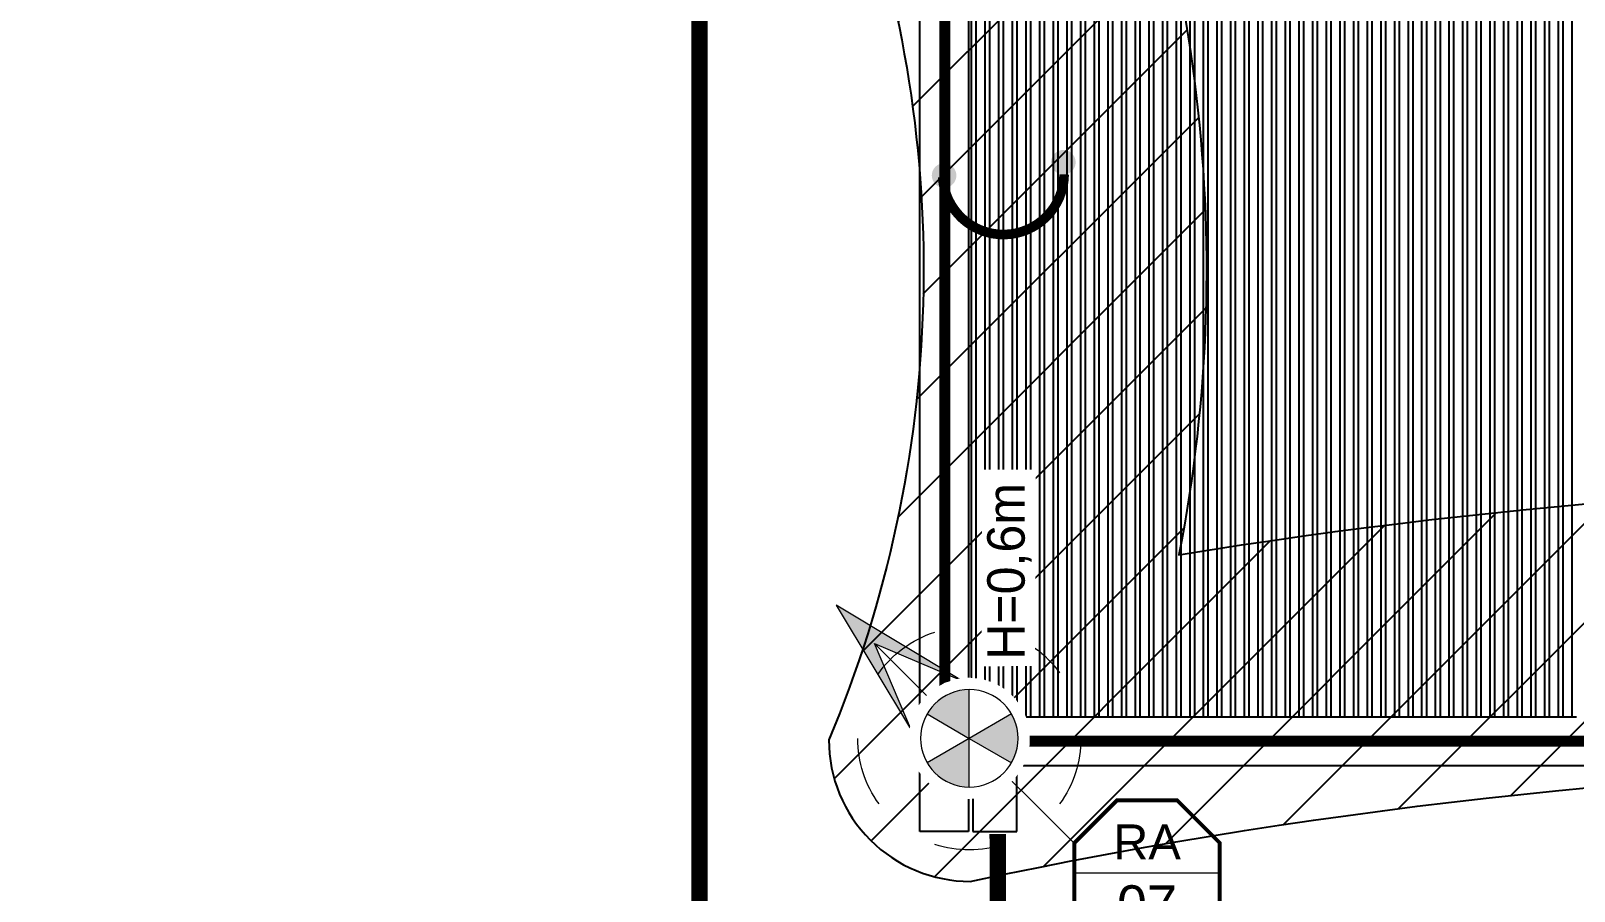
# Model space of a CAD drawing. Header units: millimetres. Extents: x -107267 to 109426, y -98906 to 83910.
# Drawn here: x -17440 to -10440, y -15652 to -11751 of the extents above; entities that cross this region are included whole.
import ezdxf
from ezdxf.enums import TextEntityAlignment as Align

# ---------------------------------------------------------------- set-up
doc = ezdxf.new("R2010")
doc.units = ezdxf.units.MM
for name, pattern in [('ACAD_ISO10W100', [18, 12, -3, 0, -3]), ('ACAD_ISO12W100', [21, 12, -3, 0, -3, 0, -3]), ('HIDDEN2', [0.1875, 0.125, -0.0625])]:
    doc.linetypes.add(name, pattern=pattern)
for name, color, linetype in [('00 - wipout', 1, 'Continuous'), ('00 - ZONA DE PROTEÇÃO', 4, 'Continuous'), ('Top (Plan) View-MISC', 7, 'Continuous')]:
    doc.layers.add(name, color=color, linetype=linetype)
for name, color, linetype, lineweight in [('000-M3G-MALHA NOVA', 5, 'ACAD_ISO10W100', 0), ('00_m3g_spda.capt_novo', 5, 'Continuous', 9), ('00_m3g_spda_ater_cabo50', 1, 'Continuous', 9), ('00_SPDA_captacao_novo', 5, 'Continuous', 9)]:
    doc.layers.add(name, color=color, linetype=linetype, lineweight=lineweight)
doc.styles.add('ARIAL', font='arial.ttf')

# ---------------------------------------------------------------- blocks, each defined once
blk = doc.blocks.new('M3G_P_PONTOS DESC')
blk.add_wipeout([(-1.552, 3.747), (-3.747, 1.552), (-3.747, -1.552), (-1.552, -3.747), (1.552, -3.747), (3.747, -1.552), (3.747, 1.552), (1.552, 3.747)])
blk.add_wipeout([(-3.747, 1.552), (-3.747, -1.552), (-1.552, -3.747), (1.552, -3.747), (3.747, -1.552), (3.747, 1.552), (1.552, 3.747), (-1.552, 3.747)])
blk.add_line((-3.747, 0), (3.747, 0))
at = {"const_width": 0.2}
blk.add_lwpolyline([(3.747, 1.552), (1.552, 3.747), (-1.552, 3.747), (-3.747, 1.552), (-3.747, -1.552), (-1.552, -3.747), (1.552, -3.747), (3.747, -1.552)], close=True, dxfattribs=at)
at = {"style": 'ARIAL'}
for tag, height, p in [('PREDIO', 2.3, (0, 0.704)), ('PONTO', 2, (0, -2.639))]:
    blk.add_attdef(tag, text='', height=height, dxfattribs=at).set_placement(p, align=Align.CENTER)
blk = doc.blocks.new('*U274')
at = {"lineweight": 9}
h = blk.add_hatch(color=256, dxfattribs=at)
h.dxf.hatch_style = 1
h.paths.add_polyline_path([(-4.834, -4.833), (-2.095, -0.287), (-3.443, -3.444), (-0.284, -2.101)])
for p, q in [((0, 0), (3.796, 3.792)), ((-3.443, -3.444), (-0.854, -0.856))]:
    blk.add_line(p, q, dxfattribs=at)
blk.add_lwpolyline([(-4.834, -4.833), (-2.095, -0.287), (-3.443, -3.444), (-0.284, -2.101)], close=True, dxfattribs=at)
for start, end in [(72, 108), (144, 180), (0, 36), (214.9534, 252), (288, 324)]:
    blk.add_arc((0, 0), 4.051, start, end, dxfattribs=at)
at = {"layer": '00_m3g_spda_ater_cabo50', "linetype": 'ACAD_ISO12W100', "ltscale": 75, "const_width": 0.375}
blk.add_lwpolyline([(0, 0), (-0.597, 0)], dxfattribs=at)
blk.add_attdef('METROS', text='', height=1.7).set_placement((-4.913, 3.845), align=Align.BOTTOM_LEFT)
at = {"color": 255, "lineweight": 0}
blk.add_wipeout([(0.24, -1.362), (0.692, -1.198), (1.059, -0.889), (1.3, -0.473), (1.383, 0), (1.3, 0.473), (1.059, 0.889), (0.692, 1.198), (0.24, 1.362), (-0.24, 1.362), (-0.692, 1.198), (-1.059, 0.889), (-1.3, 0.473), (-1.383, 0), (-1.3, -0.473), (-1.059, -0.889), (-0.692, -1.198), (-0.24, -1.362)], dxfattribs=at)
at = {"lineweight": 9}
blk.add_circle((0, 0), 1.208, dxfattribs=at)
blk = doc.blocks.new('M3G_P_CPTOR AEREO 600')
blk.add_attdef('ALTURA', text='', height=1.7).set_placement((0.739, -2.574), align=Align.TOP_LEFT)
at = {"color": 255, "lineweight": 0}
blk.add_wipeout([(-0.23, 2.19), (-0.68, 2.094), (-1.101, 1.907), (-1.473, 1.636), (-1.781, 1.294), (-2.012, 0.896), (-2.154, 0.458), (-2.202, 0), (-2.154, -0.458), (-2.012, -0.896), (-1.781, -1.294), (-1.473, -1.636), (-1.101, -1.907), (-0.68, -2.094), (-0.23, -2.19), (0.23, -2.19), (0.68, -2.094), (1.101, -1.907), (1.473, -1.636), (1.781, -1.294), (2.012, -0.896), (2.154, -0.458), (2.202, 0), (2.154, 0.458), (2.012, 0.896), (1.781, 1.294), (1.473, 1.636), (1.101, 1.907), (0.68, 2.094), (0.23, 2.19)], dxfattribs=at)
at = {"lineweight": 9}
h = blk.add_hatch(color=256, dxfattribs=at)
h.dxf.hatch_style = 1
h.paths.add_polyline_path([(0.884, 1.532, 0.267949), (-0.884, 1.532), (0, 0)])
h.paths.add_polyline_path([(-1.769, 0, 0.267949), (-0.884, -1.532), (0, 0)])
h.paths.add_polyline_path([(0.884, -1.532, 0.267949), (1.769, 0), (0, 0)])
for p, q in [((0, 0), (-0.884, 1.532)), ((0.884, 1.532), (0, 0)), ((-1.769, 0), (0, 0)), ((0, 0), (-0.884, -1.532)), ((0.884, -1.532), (0, 0)), ((0, 0), (1.769, 0))]:
    blk.add_line(p, q, dxfattribs=at)
blk.add_circle((0, 0), 1.769, dxfattribs=at)
blk = doc.blocks.new('*U334')
at = {"layer": 'Top (Plan) View-MISC', "color": 0, "linetype": 'ByBlock', "lineweight": -2}
for p, q in [((-13167.7, -14861.9), (-13167.7, -15381.9)), ((-12967.7, -15381.9), (-12967.7, -14861.9)), ((-13167.7, -15381.9), (-12967.7, -15381.9))]:
    blk.add_line(p, q, dxfattribs=at)
blk = doc.blocks.new('*U343')
at = {"layer": 'Top (Plan) View-MISC', "color": 0, "linetype": 'ByBlock', "lineweight": -2}
for p, q in [((-12967.7, -14861.9), (-12967.7, -15081.9)), ((-12967.7, -15081.9), (23207.9, -15081.9))]:
    blk.add_line(p, q, dxfattribs=at)
blk = doc.blocks.new('*U479')
at = {"layer": 'Top (Plan) View-MISC', "color": 0, "linetype": 'ByBlock', "lineweight": -2}
for p, q in [((-13407.5, -10342.2), (-13187.5, -10342.2)), ((-13407.5, -15381.9), (-13407.5, -10342.2)), ((-13187.5, -10342.2), (-13187.5, -15381.9)), ((-13187.5, -15381.9), (-13407.5, -15381.9))]:
    blk.add_line(p, q, dxfattribs=at)
blk = doc.blocks.new('*U481')
at = {"layer": 'Top (Plan) View-MISC', "color": 0, "linetype": 'ByBlock', "lineweight": -2}
for p, q in [((-13187.5, -14861.9), (-13174.5, -14861.9)), ((-13153.3, -14861.9), (-13112.6, -14861.9)), ((-13091.4, -14861.9), (-13050.7, -14861.9)), ((-13029.5, -14861.9), (-12988.8, -14861.9)), ((-12967.6, -14861.9), (-12926.9, -14861.9)), ((-12905.7, -14861.9), (-12865, -14861.9)), ((-12843.8, -14861.9), (-12803.1, -14861.9)), ((-12781.9, -14861.9), (-12741.2, -14861.9)), ((-12720, -14861.9), (-12679.3, -14861.9)), ((-12658.1, -14861.9), (-12617.4, -14861.9)), ((-12596.2, -14861.9), (-12555.5, -14861.9)), ((-12534.3, -14861.9), (-12493.6, -14861.9)), ((-12472.4, -14861.9), (-12431.7, -14861.9)), ((-12410.5, -14861.9), (-12369.8, -14861.9)), ((-12348.6, -14861.9), (-12307.9, -14861.9)), ((-12286.7, -14861.9), (-12246, -14861.9)), ((-12224.8, -14861.9), (-12184.1, -14861.9)), ((-12162.9, -14861.9), (-12122.2, -14861.9)), ((-12101, -14861.9), (-12060.3, -14861.9)), ((-12039.1, -14861.9), (-11998.4, -14861.9)), ((-11977.2, -14861.9), (-11936.5, -14861.9)), ((-11915.3, -14861.9), (-11874.6, -14861.9)), ((-11853.4, -14861.9), (-11812.7, -14861.9)), ((-11791.5, -14861.9), (-11750.8, -14861.9)), ((-11729.6, -14861.9), (-11688.9, -14861.9)), ((-11667.7, -14861.9), (-11627, -14861.9)), ((-11605.8, -14861.9), (-11565.1, -14861.9)), ((-11543.9, -14861.9), (-11503.2, -14861.9)), ((-11482, -14861.9), (-11441.3, -14861.9)), ((-11420.1, -14861.9), (-11379.4, -14861.9)), ((-11358.2, -14861.9), (-11317.5, -14861.9)), ((-11296.3, -14861.9), (-11255.6, -14861.9)), ((-11234.4, -14861.9), (-11193.8, -14861.9)), ((-11172.5, -14861.9), (-11131.9, -14861.9)), ((-11110.6, -14861.9), (-11070, -14861.9)), ((-11048.7, -14861.9), (-11008.1, -14861.9)), ((-10986.8, -14861.9), (-10946.2, -14861.9)), ((-10924.9, -14861.9), (-10884.3, -14861.9)), ((-10863, -14861.9), (-10822.4, -14861.9)), ((-10801.1, -14861.9), (-10760.5, -14861.9)), ((-10739.3, -14861.9), (-10698.6, -14861.9)), ((-10677.4, -14861.9), (-10636.7, -14861.9)), ((-10615.5, -14861.9), (-10574.8, -14861.9)), ((-10553.6, -14861.9), (-10512.9, -14861.9)), ((-10491.7, -14861.9), (-10451, -14861.9))]:
    blk.add_line(p, q, dxfattribs=at)
blk = doc.blocks.new('*U1031')
at = {"layer": 'Top (Plan) View-MISC', "color": 0, "linetype": 'ByBlock', "lineweight": -2}
for p, q in [((-10451, -7621.9), (-10451, -14861.9)), ((-10451, -14861.9), (-10429.8, -14861.9))]:
    blk.add_line(p, q, dxfattribs=at)
blk = doc.blocks.new('*U1032')
at = {"layer": 'Top (Plan) View-MISC', "color": 0, "linetype": 'ByBlock', "lineweight": -2}
for p, q in [((-10512.9, -7621.9), (-10512.9, -14861.9)), ((-10491.7, -7621.9), (-10491.7, -14861.9)), ((-10512.9, -14861.9), (-10491.7, -14861.9))]:
    blk.add_line(p, q, dxfattribs=at)
blk = doc.blocks.new('*U1033')
at = {"layer": 'Top (Plan) View-MISC', "color": 0, "linetype": 'ByBlock', "lineweight": -2}
for p, q in [((-10574.8, -7621.9), (-10574.8, -14861.9)), ((-10553.6, -7621.9), (-10553.6, -14861.9)), ((-10574.8, -14861.9), (-10553.6, -14861.9))]:
    blk.add_line(p, q, dxfattribs=at)
blk = doc.blocks.new('*U1034')
at = {"layer": 'Top (Plan) View-MISC', "color": 0, "linetype": 'ByBlock', "lineweight": -2}
for p, q in [((-10636.7, -7621.9), (-10636.7, -14861.9)), ((-10615.5, -7621.9), (-10615.5, -14861.9)), ((-10636.7, -14861.9), (-10615.5, -14861.9))]:
    blk.add_line(p, q, dxfattribs=at)
blk = doc.blocks.new('*U1035')
at = {"layer": 'Top (Plan) View-MISC', "color": 0, "linetype": 'ByBlock', "lineweight": -2}
for p, q in [((-10698.6, -7621.9), (-10698.6, -14861.9)), ((-10677.4, -7621.9), (-10677.4, -14861.9)), ((-10698.6, -14861.9), (-10677.4, -14861.9))]:
    blk.add_line(p, q, dxfattribs=at)
blk = doc.blocks.new('*U1036')
at = {"layer": 'Top (Plan) View-MISC', "color": 0, "linetype": 'ByBlock', "lineweight": -2}
for p, q in [((-10760.5, -7621.9), (-10760.5, -14861.9)), ((-10739.3, -7621.9), (-10739.3, -14861.9)), ((-10760.5, -14861.9), (-10739.3, -14861.9))]:
    blk.add_line(p, q, dxfattribs=at)
blk = doc.blocks.new('*U1037')
at = {"layer": 'Top (Plan) View-MISC', "color": 0, "linetype": 'ByBlock', "lineweight": -2}
for p, q in [((-10822.4, -7621.9), (-10822.4, -14861.9)), ((-10801.1, -7621.9), (-10801.1, -14861.9)), ((-10822.4, -14861.9), (-10801.1, -14861.9))]:
    blk.add_line(p, q, dxfattribs=at)
blk = doc.blocks.new('*U1038')
at = {"layer": 'Top (Plan) View-MISC', "color": 0, "linetype": 'ByBlock', "lineweight": -2}
for p, q in [((-10884.3, -7621.9), (-10884.3, -14861.9)), ((-10863, -7621.9), (-10863, -14861.9)), ((-10884.3, -14861.9), (-10863, -14861.9))]:
    blk.add_line(p, q, dxfattribs=at)
blk = doc.blocks.new('*U1039')
at = {"layer": 'Top (Plan) View-MISC', "color": 0, "linetype": 'ByBlock', "lineweight": -2}
for p, q in [((-10946.2, -7621.9), (-10946.2, -14861.9)), ((-10924.9, -7621.9), (-10924.9, -14861.9)), ((-10946.2, -14861.9), (-10924.9, -14861.9))]:
    blk.add_line(p, q, dxfattribs=at)
blk = doc.blocks.new('*U1040')
at = {"layer": 'Top (Plan) View-MISC', "color": 0, "linetype": 'ByBlock', "lineweight": -2}
for p, q in [((-11008.1, -7621.9), (-11008.1, -14861.9)), ((-10986.8, -7621.9), (-10986.8, -14861.9)), ((-11008.1, -14861.9), (-10986.8, -14861.9))]:
    blk.add_line(p, q, dxfattribs=at)
blk = doc.blocks.new('*U1041')
at = {"layer": 'Top (Plan) View-MISC', "color": 0, "linetype": 'ByBlock', "lineweight": -2}
for p, q in [((-11070, -7621.9), (-11070, -14861.9)), ((-11048.7, -7621.9), (-11048.7, -14861.9)), ((-11070, -14861.9), (-11048.7, -14861.9))]:
    blk.add_line(p, q, dxfattribs=at)
blk = doc.blocks.new('*U1042')
at = {"layer": 'Top (Plan) View-MISC', "color": 0, "linetype": 'ByBlock', "lineweight": -2}
for p, q in [((-11131.9, -7621.9), (-11131.9, -14861.9)), ((-11110.6, -7621.9), (-11110.6, -14861.9)), ((-11131.9, -14861.9), (-11110.6, -14861.9))]:
    blk.add_line(p, q, dxfattribs=at)
blk = doc.blocks.new('*U1043')
at = {"layer": 'Top (Plan) View-MISC', "color": 0, "linetype": 'ByBlock', "lineweight": -2}
for p, q in [((-11193.8, -7621.9), (-11193.8, -14861.9)), ((-11172.5, -7621.9), (-11172.5, -14861.9)), ((-11193.8, -14861.9), (-11172.5, -14861.9))]:
    blk.add_line(p, q, dxfattribs=at)
blk = doc.blocks.new('*U1044')
at = {"layer": 'Top (Plan) View-MISC', "color": 0, "linetype": 'ByBlock', "lineweight": -2}
for p, q in [((-11255.6, -7621.9), (-11255.6, -14861.9)), ((-11234.4, -7621.9), (-11234.4, -14861.9)), ((-11255.6, -14861.9), (-11234.4, -14861.9))]:
    blk.add_line(p, q, dxfattribs=at)
blk = doc.blocks.new('*U1045')
at = {"layer": 'Top (Plan) View-MISC', "color": 0, "linetype": 'ByBlock', "lineweight": -2}
for p, q in [((-11317.5, -7621.9), (-11317.5, -14861.9)), ((-11296.3, -7621.9), (-11296.3, -14861.9)), ((-11317.5, -14861.9), (-11296.3, -14861.9))]:
    blk.add_line(p, q, dxfattribs=at)
blk = doc.blocks.new('*U1046')
at = {"layer": 'Top (Plan) View-MISC', "color": 0, "linetype": 'ByBlock', "lineweight": -2}
for p, q in [((-11379.4, -7621.9), (-11379.4, -14861.9)), ((-11358.2, -7621.9), (-11358.2, -14861.9)), ((-11379.4, -14861.9), (-11358.2, -14861.9))]:
    blk.add_line(p, q, dxfattribs=at)
blk = doc.blocks.new('*U1047')
at = {"layer": 'Top (Plan) View-MISC', "color": 0, "linetype": 'ByBlock', "lineweight": -2}
for p, q in [((-11441.3, -7621.9), (-11441.3, -14861.9)), ((-11420.1, -7621.9), (-11420.1, -14861.9)), ((-11441.3, -14861.9), (-11420.1, -14861.9))]:
    blk.add_line(p, q, dxfattribs=at)
blk = doc.blocks.new('*U1048')
at = {"layer": 'Top (Plan) View-MISC', "color": 0, "linetype": 'ByBlock', "lineweight": -2}
for p, q in [((-11503.2, -7621.9), (-11503.2, -14861.9)), ((-11482, -7621.9), (-11482, -14861.9)), ((-11503.2, -14861.9), (-11482, -14861.9))]:
    blk.add_line(p, q, dxfattribs=at)
blk = doc.blocks.new('*U1049')
at = {"layer": 'Top (Plan) View-MISC', "color": 0, "linetype": 'ByBlock', "lineweight": -2}
for p, q in [((-11565.1, -7621.9), (-11565.1, -14861.9)), ((-11543.9, -7621.9), (-11543.9, -14861.9)), ((-11565.1, -14861.9), (-11543.9, -14861.9))]:
    blk.add_line(p, q, dxfattribs=at)
blk = doc.blocks.new('*U1050')
at = {"layer": 'Top (Plan) View-MISC', "color": 0, "linetype": 'ByBlock', "lineweight": -2}
for p, q in [((-11627, -7621.9), (-11627, -14861.9)), ((-11605.8, -7621.9), (-11605.8, -14861.9)), ((-11627, -14861.9), (-11605.8, -14861.9))]:
    blk.add_line(p, q, dxfattribs=at)
blk = doc.blocks.new('*U1051')
at = {"layer": 'Top (Plan) View-MISC', "color": 0, "linetype": 'ByBlock', "lineweight": -2}
for p, q in [((-11688.9, -7621.9), (-11688.9, -14861.9)), ((-11667.7, -7621.9), (-11667.7, -14861.9)), ((-11688.9, -14861.9), (-11667.7, -14861.9))]:
    blk.add_line(p, q, dxfattribs=at)
blk = doc.blocks.new('*U1052')
at = {"layer": 'Top (Plan) View-MISC', "color": 0, "linetype": 'ByBlock', "lineweight": -2}
for p, q in [((-11750.8, -7621.9), (-11750.8, -14861.9)), ((-11729.6, -7621.9), (-11729.6, -14861.9)), ((-11750.8, -14861.9), (-11729.6, -14861.9))]:
    blk.add_line(p, q, dxfattribs=at)
blk = doc.blocks.new('*U1053')
at = {"layer": 'Top (Plan) View-MISC', "color": 0, "linetype": 'ByBlock', "lineweight": -2}
for p, q in [((-11812.7, -7621.9), (-11812.7, -14861.9)), ((-11791.5, -7621.9), (-11791.5, -14861.9)), ((-11812.7, -14861.9), (-11791.5, -14861.9))]:
    blk.add_line(p, q, dxfattribs=at)
blk = doc.blocks.new('*U1054')
at = {"layer": 'Top (Plan) View-MISC', "color": 0, "linetype": 'ByBlock', "lineweight": -2}
for p, q in [((-11874.6, -7621.9), (-11874.6, -14861.9)), ((-11853.4, -7621.9), (-11853.4, -14861.9)), ((-11874.6, -14861.9), (-11853.4, -14861.9))]:
    blk.add_line(p, q, dxfattribs=at)
blk = doc.blocks.new('*U1055')
at = {"layer": 'Top (Plan) View-MISC', "color": 0, "linetype": 'ByBlock', "lineweight": -2}
for p, q in [((-11936.5, -7621.9), (-11936.5, -14861.9)), ((-11915.3, -7621.9), (-11915.3, -14861.9)), ((-11936.5, -14861.9), (-11915.3, -14861.9))]:
    blk.add_line(p, q, dxfattribs=at)
blk = doc.blocks.new('*U1056')
at = {"layer": 'Top (Plan) View-MISC', "color": 0, "linetype": 'ByBlock', "lineweight": -2}
for p, q in [((-11998.4, -7621.9), (-11998.4, -14861.9)), ((-11977.2, -7621.9), (-11977.2, -14861.9)), ((-11998.4, -14861.9), (-11977.2, -14861.9))]:
    blk.add_line(p, q, dxfattribs=at)
blk = doc.blocks.new('*U1057')
at = {"layer": 'Top (Plan) View-MISC', "color": 0, "linetype": 'ByBlock', "lineweight": -2}
for p, q in [((-12060.3, -7621.9), (-12060.3, -14861.9)), ((-12039.1, -7621.9), (-12039.1, -14861.9)), ((-12060.3, -14861.9), (-12039.1, -14861.9))]:
    blk.add_line(p, q, dxfattribs=at)
blk = doc.blocks.new('*U1058')
at = {"layer": 'Top (Plan) View-MISC', "color": 0, "linetype": 'ByBlock', "lineweight": -2}
for p, q in [((-12122.2, -7621.9), (-12122.2, -14861.9)), ((-12101, -7621.9), (-12101, -14861.9)), ((-12122.2, -14861.9), (-12101, -14861.9))]:
    blk.add_line(p, q, dxfattribs=at)
blk = doc.blocks.new('*U1059')
at = {"layer": 'Top (Plan) View-MISC', "color": 0, "linetype": 'ByBlock', "lineweight": -2}
for p, q in [((-12184.1, -7621.9), (-12184.1, -14861.9)), ((-12162.9, -7621.9), (-12162.9, -14861.9)), ((-12184.1, -14861.9), (-12162.9, -14861.9))]:
    blk.add_line(p, q, dxfattribs=at)
blk = doc.blocks.new('*U1060')
at = {"layer": 'Top (Plan) View-MISC', "color": 0, "linetype": 'ByBlock', "lineweight": -2}
for p, q in [((-12246, -7621.9), (-12246, -14861.9)), ((-12224.8, -7621.9), (-12224.8, -14861.9)), ((-12246, -14861.9), (-12224.8, -14861.9))]:
    blk.add_line(p, q, dxfattribs=at)
blk = doc.blocks.new('*U1061')
at = {"layer": 'Top (Plan) View-MISC', "color": 0, "linetype": 'ByBlock', "lineweight": -2}
for p, q in [((-12307.9, -7621.9), (-12307.9, -14861.9)), ((-12286.7, -7621.9), (-12286.7, -14861.9)), ((-12307.9, -14861.9), (-12286.7, -14861.9))]:
    blk.add_line(p, q, dxfattribs=at)
blk = doc.blocks.new('*U1062')
at = {"layer": 'Top (Plan) View-MISC', "color": 0, "linetype": 'ByBlock', "lineweight": -2}
for p, q in [((-12369.8, -7621.9), (-12369.8, -14861.9)), ((-12348.6, -7621.9), (-12348.6, -14861.9)), ((-12369.8, -14861.9), (-12348.6, -14861.9))]:
    blk.add_line(p, q, dxfattribs=at)
blk = doc.blocks.new('*U1063')
at = {"layer": 'Top (Plan) View-MISC', "color": 0, "linetype": 'ByBlock', "lineweight": -2}
for p, q in [((-12431.7, -7621.9), (-12431.7, -14861.9)), ((-12410.5, -7621.9), (-12410.5, -14861.9)), ((-12431.7, -14861.9), (-12410.5, -14861.9))]:
    blk.add_line(p, q, dxfattribs=at)
blk = doc.blocks.new('*U1064')
at = {"layer": 'Top (Plan) View-MISC', "color": 0, "linetype": 'ByBlock', "lineweight": -2}
for p, q in [((-12493.6, -7621.9), (-12493.6, -14861.9)), ((-12472.4, -7621.9), (-12472.4, -14861.9)), ((-12493.6, -14861.9), (-12472.4, -14861.9))]:
    blk.add_line(p, q, dxfattribs=at)
blk = doc.blocks.new('*U1065')
at = {"layer": 'Top (Plan) View-MISC', "color": 0, "linetype": 'ByBlock', "lineweight": -2}
for p, q in [((-12555.5, -7621.9), (-12555.5, -14861.9)), ((-12534.3, -7621.9), (-12534.3, -14861.9)), ((-12555.5, -14861.9), (-12534.3, -14861.9))]:
    blk.add_line(p, q, dxfattribs=at)
blk = doc.blocks.new('*U1066')
at = {"layer": 'Top (Plan) View-MISC', "color": 0, "linetype": 'ByBlock', "lineweight": -2}
for p, q in [((-13112.6, -7621.9), (-13112.6, -14861.9)), ((-13091.4, -7621.9), (-13091.4, -14861.9)), ((-13050.7, -7621.9), (-13050.7, -14861.9)), ((-13029.5, -7621.9), (-13029.5, -14861.9)), ((-12988.8, -7621.9), (-12988.8, -14861.9)), ((-12967.6, -7621.9), (-12967.6, -14861.9)), ((-12926.9, -7621.9), (-12926.9, -14861.9)), ((-12905.7, -7621.9), (-12905.7, -14861.9)), ((-12865, -7621.9), (-12865, -14861.9)), ((-12843.8, -7621.9), (-12843.8, -14861.9)), ((-12803.1, -7621.9), (-12803.1, -14861.9)), ((-12781.9, -7621.9), (-12781.9, -14861.9)), ((-12741.2, -7621.9), (-12741.2, -14861.9)), ((-12720, -7621.9), (-12720, -14861.9)), ((-12679.3, -7621.9), (-12679.3, -14861.9)), ((-12658.1, -7621.9), (-12658.1, -14861.9)), ((-12617.4, -7621.9), (-12617.4, -14861.9)), ((-12596.2, -7621.9), (-12596.2, -14861.9)), ((-13174.5, -9335.6), (-13174.5, -14861.9)), ((-13153.3, -9335.6), (-13153.3, -14861.9)), ((-13174.5, -14861.9), (-13153.3, -14861.9)), ((-13112.6, -14861.9), (-13091.4, -14861.9)), ((-13050.7, -14861.9), (-13029.5, -14861.9)), ((-12988.8, -14861.9), (-12967.6, -14861.9)), ((-12926.9, -14861.9), (-12905.7, -14861.9)), ((-12865, -14861.9), (-12843.8, -14861.9)), ((-12803.1, -14861.9), (-12781.9, -14861.9)), ((-12741.2, -14861.9), (-12720, -14861.9)), ((-12679.3, -14861.9), (-12658.1, -14861.9)), ((-12617.4, -14861.9), (-12596.2, -14861.9))]:
    blk.add_line(p, q, dxfattribs=at)
blk = doc.blocks.new('*U1100')
at = {"layer": 'Top (Plan) View-MISC', "color": 0, "linetype": 'ByBlock', "lineweight": -2}
for p, q in [((-13149.7, -15128), (-13149.7, -15119.4)), ((-13149.7, -15119.4), (-13130.7, -15119.4)), ((-13149.7, -15128), (-13130.7, -15128)), ((-13130.7, -15128), (-13130.7, -15119.4))]:
    blk.add_line(p, q, dxfattribs=at)

msp = doc.modelspace()

# ---------------------------------------------------------------- hatches: boundary and pattern name
at = {"layer": '00_SPDA_captacao_novo', "linetype": 'HIDDEN2', "lineweight": -2, "ltscale": 2750}
h = msp.add_hatch(color=256, dxfattribs=at)
h.dxf.hatch_style = 1
edge = h.paths.add_edge_path()
edge.add_arc((-12757, -12346.4), 55.8, 180, 540, ccw=False)
h = msp.add_hatch(color=256, dxfattribs=at)
h.dxf.hatch_style = 1
edge = h.paths.add_edge_path()
edge.add_arc((-13298, -12406.5), 55.8, 180, 540, ccw=False)

# ---------------------------------------------------------------- linework, layer by layer
at = {"layer": '00 - ZONA DE PROTEÇÃO', "elevation": 6590}
msp.add_lwpolyline([(-20379.7, -831.6, -0.092198), (-20481.7, -7424.5, -0.142702), (-20156.9, -9561, -0.116887), (-12766.5, -9913.6, -0.160127), (-12232.6, -14126.3, -0.090083), (-3142, -14299.9, -0.093024), (6816.6, -14301.6, -0.092477), (16761.1, -14291.3, -0.112262), (22635.2, -14069.1, -0.113812), (22847, -7584.3, -0.085608), (22506.3, -522.8, -0.098139), (16863.1, -739.3, -0.108059), (6855.6, -738.1, -0.082902), (-3150.3, -732.3, -0.083475), (-13141.3, -732.3, -0.088905)], format="xyb", close=True, dxfattribs=at)
at = {"layer": '00_m3g_spda_ater_cabo50', "linetype": 'ACAD_ISO12W100', "lineweight": -2, "const_width": 75}
msp.add_lwpolyline([(-22409.7, 1138.1), (-22409.7, -11569.8), (-14407.5, -11569.8), (-14407.5, -16061.9), (24648.9, -16061.9), (24648.9, 1138.1), (-2214.8, 1138.1), (-2214.8, 4938.1), (-7364.8, 4938.1), (-7364.8, 1138.1)], close=True, dxfattribs=at)
at = {"layer": '00_m3g_spda_ater_cabo50', "linetype": 'ACAD_ISO12W100', "lineweight": -2, "const_width": 75, "elevation": 6590}
msp.add_lwpolyline([(-13054.5, -15392.3), (-13054.4, -16133)], dxfattribs=at)
at = {"layer": '00_SPDA_captacao_novo', "linetype": 'HIDDEN2', "lineweight": -2, "ltscale": 2750, "const_width": 43.8, "elevation": 5647.8}
msp.add_lwpolyline([(-12753.5, -12401.9, -0.968586), (-13304, -12413.4, -1)], format="xyb", dxfattribs=at)

# ---------------------------------------------------------------- block references
at = {"layer": 'Top (Plan) View-MISC'}
for name in ['*U1065', '*U1064', '*U1063', '*U1062', '*U1061', '*U1060', '*U1059', '*U1058', '*U1057', '*U1056', '*U1055', '*U1054', '*U1053', '*U1052', '*U1051', '*U1050', '*U1049', '*U1048', '*U1047', '*U1046', '*U1045', '*U1044', '*U1043', '*U1042', '*U1041', '*U1040', '*U1039', '*U1038', '*U1037', '*U1036', '*U1035', '*U1034', '*U1033', '*U1032', '*U1031']:
    msp.add_blockref(name, (0, 0), dxfattribs=at)

# ---------------------------------------------------------------- next in the draw order: block references
at = {"layer": '00_m3g_spda.capt_novo', "xscale": -125, "yscale": 125, "zscale": 125, "rotation": 180}
msp.add_blockref('*U274', (-13183.5, -14959.1, 6590), dxfattribs=at)

# ---------------------------------------------------------------- next in the draw order: linework, layer by layer
at = {"layer": '000-M3G-MALHA NOVA', "ltscale": 0.5, "const_width": 50}
msp.add_lwpolyline([(-21305, -95.6), (23538.6, -97.6), (23547.6, -14971.9), (23207.9, -14971.9), (-13075, -14971.9), (-13130.7, -14971.9), (-13295, -14971.9), (-13295, -10508.5), (-13295, -10455), (-21305, -10455), (-21305, -95.6)], close=True, dxfattribs=at)

# ---------------------------------------------------------------- next in the draw order: block references
at = {"layer": '00_m3g_spda.capt_novo'}
ref = msp.add_blockref('M3G_P_PONTOS DESC', (-12377.6, -15569.4, 6590), dxfattribs=dict(at, xscale=87.84732026491085, yscale=87.84732026491085, zscale=87.84732026491085))
ref.add_attrib('PONTO', '07', dxfattribs={"layer": '0', "height": 175.69, "style": 'ARIAL'}).set_placement((-12377.6, -15801.3, 6590), align=Align.CENTER)
ref.add_attrib('PREDIO', 'RA', dxfattribs={"layer": '0', "height": 158.13, "style": 'ARIAL'}).set_placement((-12377.6, -15507.6, 6590), align=Align.CENTER)
at = {"layer": 'Top (Plan) View-MISC'}
for name in ['*U481', '*U1066', '*U479', '*U334', '*U343', '*U1100']:
    msp.add_blockref(name, (0, 0), dxfattribs=at)

# ---------------------------------------------------------------- next in the draw order: hatches: boundary and pattern name
at = {"layer": '00 - ZONA DE PROTEÇÃO'}
h = msp.add_hatch(dxfattribs=at)
h.set_pattern_fill('ANSI31', color=256, scale=100)
h.paths.add_polyline_path([(-13707.5, -10990.4, -0.186516), (-13820.6, -14966.5, 0.414214), (-13179.3, -15607.9, -0.104933), (-3151, -15607.9, -0.09784), (6816.5, -15607.9, -0.097708), (16816.5, -15607.9, -0.143023), (23528.8, -15599.5, 0.414214), (24170.1, -14958.2, -0.142426), (24170.1, -7613.3, -0.10484), (23957.5, 478.5, 0.414214), (23316.2, 1119.8, -0.093557), (16807.7, 577.3, -0.082777), (6855.7, 562.6, -0.082236), (-3141.3, 575.6, -0.08359), (-13132.3, 575.6, -0.101166), (-21195.5, 556.2, 0.414214), (-21836.8, -85.1, -0.113967), (-21836.8, -7622.3, -0.301912), (-21836.8, -10478, 0.414214), (-21195.5, -11119.4, -0.128973)])
h.paths.add_polyline_path([(-20156.9, -9561, 0.142702), (-20481.7, -7424.5, 0.092198), (-20379.7, -831.6, 0.088905), (-13141.3, -732.3, 0.083475), (-3150.3, -732.3, 0.082902), (6855.6, -738.1, 0.108059), (16863.1, -739.3, 0.098139), (22506.3, -522.8, 0.085608), (22847, -7584.3, 0.113812), (22635.2, -14069.1, 0.112262), (16761.1, -14291.3, 0.092477), (6816.6, -14301.6, 0.093024), (-3142, -14299.9, 0.090083), (-12232.6, -14126.3, 0.160127), (-12766.5, -9913.6, 0.116887)], flags=16)

# ---------------------------------------------------------------- next in the draw order: linework, layer by layer
at = {"layer": '00 - ZONA DE PROTEÇÃO', "elevation": 6590}
msp.add_lwpolyline([(-21836.8, -85.1, -0.113967), (-21836.8, -7622.3, -0.301912), (-21836.8, -10478, 0.414214), (-21195.5, -11119.4, -0.128973), (-13707.5, -10990.4, -0.186516), (-13820.6, -14966.5, 0.414214), (-13179.3, -15607.9, -0.104933), (-3151, -15607.9, -0.09784), (6816.5, -15607.9, -0.097708), (16816.5, -15607.9, -0.143023), (23528.8, -15599.5, 0.414214), (24170.1, -14958.2, -0.142426), (24170.1, -7613.3, -0.10484), (23957.5, 478.5, 0.414214), (23316.2, 1119.8, -0.093557), (16807.7, 577.3, -0.082777), (6855.7, 562.6, -0.082236), (-3141.3, 575.6, -0.08359), (-13132.3, 575.6, -0.101166), (-21195.5, 556.2, 0.414214)], format="xyb", close=True, dxfattribs=at)

# ---------------------------------------------------------------- next in the draw order: wipeouts: each hides what was drawn before it
msp.add_wipeout([(-13128, -14632.8), (-13124.2, -13740.3), (-12882.5, -13740.3), (-12885.6, -14630.4)]).translate(0, 0, 13180).dxf.layer = '00 - wipout'

# ---------------------------------------------------------------- next in the draw order: block references
at = {"layer": '00_SPDA_captacao_novo'}
ref = msp.add_blockref('M3G_P_CPTOR AEREO 600', (-13183.5, -14959.1, 6590), dxfattribs=dict(at, xscale=-125, yscale=125, zscale=125, rotation=270.0000000000001))
ref.add_attrib('ALTURA', 'H=0,6m', dxfattribs={"layer": '0', "height": 170, "rotation": 90}).set_placement((-13102.4, -14603.2), align=Align.TOP_LEFT)

doc.saveas('drawing.dxf')
